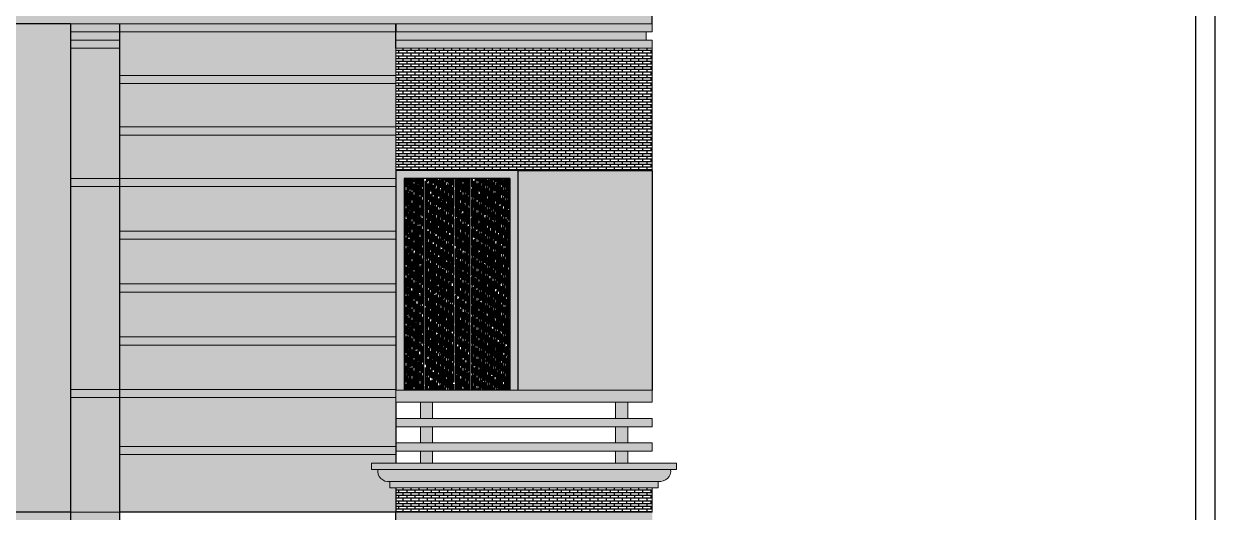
# Model space of a CAD drawing. Header units: inches. Extents: x -159432 to -126829, y -44881 to -40109.
# Drawn here: x -155504.1 to -155211.1, y -41908.6 to -41788.6 of the extents above; entities that cross this region are included whole.
import ezdxf

# ---------------------------------------------------------------- set-up
doc = ezdxf.new("R2010")
doc.units = ezdxf.units.IN
doc.header["$LTSCALE"] = 10
doc.header["$MEASUREMENT"] = 0
doc.linetypes.add('Solid', pattern=[0])
doc.layers.get('0').update_dxf_attribs({"color": 140, "lineweight": 25})
for name, color, linetype, lineweight in [('door', 123, 'Continuous', 25), ('ELEVATION', 153, 'Continuous', 25), ('FRAME', 4, 'Continuous', 13), ('H', 8, 'Continuous', 15), ('h2', 165, 'Continuous', 30), ('line', 134, 'Continuous', 30), ('RAIL', 134, 'Continuous', 30)]:
    doc.layers.add(name, color=color, linetype=linetype, lineweight=lineweight)
doc.layers.add('WAL', color=7, linetype='Continuous')
pattern_1 = [(360, (-2694.8252, -137.88014), (2e-15, 0.66675), []), (90, (-2694.8252, -137.8801), (-1, 0.66675), [0.66675, -0.66675])]

msp = doc.modelspace()

# ---------------------------------------------------------------- hatches: boundary and pattern name
at = {"ltscale": 2, "true_color": 0xff6461}
h = msp.add_hatch(color=11, dxfattribs=at)
h.set_gradient(color1=(162, 54, 32), color2=(214, 74, 46), one_color=1, tint=0.51)
h.paths.add_polyline_path([(-155349.5586, -41824.58976), (-155382.55844, -41824.58976), (-155382.55844, -41878.58976), (-155349.55844, -41878.58976)])
h = msp.add_hatch(color=11, dxfattribs=at)
h.set_gradient(color1=(159, 78, 145), color2=(173, 88, 158), one_color=1, tint=0.51)
h.paths.add_polyline_path([(-155492.55844, -41878.44563), (-155480.55844, -41878.44563), (-155480.55844, -41828.58685), (-155492.55844, -41828.58685)])
h = msp.add_hatch(color=11, dxfattribs=at)
h.set_gradient(color1=(162, 54, 32), color2=(214, 74, 46), one_color=1, tint=0.51)
h.paths.add_polyline_path([(-155349.55844, -41878.58976), (-155412.55844, -41878.58976), (-155412.55835, -41881.58976), (-155349.55836, -41881.58976)])
h = msp.add_hatch(color=11, dxfattribs=at)
h.set_gradient(color1=(162, 54, 32), color2=(214, 74, 46), one_color=1, tint=0.51)
h.paths.add_polyline_path([(-155358.55836, -41881.58976), (-155358.55824, -41885.58976), (-155355.55824, -41885.58976), (-155355.55836, -41881.58976)])
h.paths.add_polyline_path([(-155358.55818, -41887.58976), (-155358.55806, -41891.58976), (-155355.55806, -41891.58976), (-155355.55818, -41887.58976)])
h.paths.add_polyline_path([(-155355.55801, -41893.58976), (-155358.55801, -41893.58976), (-155358.55792, -41896.57008), (-155355.55792, -41896.56999)])
h.paths.add_polyline_path([(-155403.55824, -41885.58976), (-155403.55835, -41881.58976), (-155406.55835, -41881.58976), (-155406.55824, -41885.58976)])
h.paths.add_polyline_path([(-155403.55818, -41887.58976), (-155406.55818, -41887.58976), (-155406.55806, -41891.58976), (-155403.55806, -41891.58976)])
h.paths.add_polyline_path([(-155406.558, -41893.58976), (-155406.55792, -41896.57148), (-155403.55792, -41896.57139), (-155403.558, -41893.58976)])
h = msp.add_hatch(color=11, dxfattribs=at)
h.set_gradient(color1=(162, 54, 32), color2=(214, 74, 46), one_color=1, tint=0.51)
h.paths.add_polyline_path([(-155349.55824, -41885.58976), (-155412.55824, -41885.58976), (-155412.55818, -41887.58976), (-155349.55818, -41887.58976)])
h.paths.add_polyline_path([(-155349.55806, -41891.58976), (-155412.55806, -41891.58976), (-155412.558, -41893.58976), (-155349.55801, -41893.58976)])
at = {"layer": 'door'}
h = msp.add_hatch(dxfattribs=at)
h.set_pattern_fill('AR-RROOF', color=256, scale=0.5, angle=90, style=0)
h.set_pattern_definition([(90, (-2694.8252, -137.88014), (-0.5, 1.1), [7.5, -1, 2.5, -0.5]), (90, (-2695.0752, -137.21514), (-0.665, -0.5), [1.5, -0.165, 3, -0.375]), (90, (-2695.25018, -137.63014), (-0.335, 2.6), [4, -0.7, 2, -0.5])])
h.paths.add_polyline_path([(-155384.55844, -41826.58976), (-155410.55844, -41826.58976), (-155410.55844, -41878.58976), (-155384.55844, -41878.58976)])
at = {"layer": 'ELEVATION'}
msp.add_hatch(color=256, dxfattribs=at).paths.add_polyline_path([(-155382.55844, -41824.58976), (-155412.55844, -41824.58976), (-155412.55844, -41878.58976), (-155410.55844, -41878.58976), (-155410.55844, -41826.58976), (-155384.55844, -41826.58976), (-155384.55844, -41878.58976), (-155382.55844, -41878.58976)])
at = {"layer": 'H'}
for color, points in [(6, [(-155480.55844, -41792.58976), (-155480.55844, -41790.58976), (-155492.55844, -41790.58976), (-155492.55844, -41792.58976)]), (6, [(-155351.05844, -41792.58976), (-155351.05844, -41790.58976), (-155412.55844, -41790.58976), (-155412.55844, -41792.58976)]), (192, [(-155416.28435, -41900.30078, -0.227815077), (-155417.0585, -41898.06966), (-155345.05824, -41898.06966, -0.284856201), (-155345.83203, -41900.30042, -0.172145475), (-155348.05815, -41901.09026), (-155414.05858, -41901.09023, -0.227815042)])]:
    msp.add_hatch(color=color, dxfattribs=at).paths.add_polyline_path(points)
at = {"layer": 'H', "lineweight": 13}
h = msp.add_hatch(color=3, dxfattribs=at)
h.paths.add_polyline_path([(-155480.55844, -41892.44565), (-155480.55844, -41880.44565), (-155412.55839, -41880.44565), (-155412.55835, -41881.58976), (-155412.55844, -41881.58976), (-155412.55844, -41892.44565)])
h.paths.add_polyline_path([(-155412.55844, -41867.51623), (-155412.55844, -41878.44568), (-155480.55844, -41878.44568), (-155480.55844, -41867.51623)])
h.paths.add_polyline_path([(-155480.55844, -41865.51623), (-155480.55844, -41854.51623), (-155412.55844, -41854.51623), (-155412.55844, -41865.51623)])
h.paths.add_polyline_path([(-155412.55844, -41841.51623), (-155412.55844, -41852.51623), (-155480.55844, -41852.51623), (-155480.55844, -41841.51623)])
h.paths.add_polyline_path([(-155412.55844, -41828.58673), (-155412.55844, -41839.51623), (-155480.55844, -41839.51623), (-155480.55844, -41828.58681)])
h.paths.add_polyline_path([(-155412.55844, -41815.9211), (-155412.55844, -41824.58976), (-155412.55844, -41826.58674), (-155480.55844, -41826.58681), (-155480.55844, -41815.9211)])
h.paths.add_polyline_path([(-155480.55844, -41813.9211), (-155480.55844, -41803.25543), (-155412.55844, -41803.25543), (-155412.55844, -41813.9211)])
h.paths.add_polyline_path([(-155480.55844, -41801.25543), (-155480.55844, -41790.58976), (-155412.55844, -41790.58976), (-155412.55844, -41794.58976), (-155412.55844, -41801.25543)])
msp.add_hatch(color=3, dxfattribs=at).paths.add_polyline_path([(-155412.55844, -41894.44565), (-155412.55844, -41896.56966), (-155418.5585, -41896.56966), (-155418.5585, -41898.06966), (-155417.0585, -41898.06966, 0.227814558), (-155416.28435, -41900.30078, 0.227815561), (-155414.05858, -41901.09023), (-155414.05858, -41902.59023), (-155412.55844, -41902.59023), (-155412.55844, -41908.58976), (-155480.55844, -41908.58976), (-155480.55844, -41894.44565)])
at = {"layer": 'H'}
h = msp.add_hatch(color=6, dxfattribs=at)
h.paths.add_polyline_path([(-155418.5585, -41896.56966), (-155418.5585, -41898.06966), (-155343.55824, -41898.06966), (-155343.55824, -41896.56966)])
h.paths.add_polyline_path([(-155348.05815, -41902.59026), (-155348.05815, -41901.09026), (-155414.05858, -41901.09023), (-155414.05858, -41902.59023)])
at = {"layer": 'h2'}
h = msp.add_hatch(dxfattribs=at)
h.set_pattern_fill('AR-BRSTD', color=3, scale=0.25, angle=360, style=0)
h.set_pattern_definition(pattern_1)
h.paths.add_polyline_path([(-155492.55844, -41788.58976), (-155521.55844, -41788.58976), (-155521.55844, -41908.58976), (-155492.55844, -41908.58976)])
h = msp.add_hatch(dxfattribs=at)
h.set_pattern_fill('AR-BRSTD', color=3, scale=0.25, angle=360, style=0)
h.set_pattern_definition(pattern_1)
h.paths.add_polyline_path([(-155349.5586, -41824.58976), (-155349.55844, -41794.58976), (-155412.55844, -41794.58976), (-155412.55844, -41824.58976), (-155382.55844, -41824.58976)])
h = msp.add_hatch(dxfattribs=at)
h.set_pattern_fill('AR-BRSTD', color=3, scale=0.25, angle=360, style=0)
h.set_pattern_definition(pattern_1)
h.paths.add_polyline_path([(-155412.55844, -41902.59017), (-155412.55844, -41908.58976), (-155349.55844, -41908.58976), (-155349.55815, -41902.58746)])
h = msp.add_hatch(dxfattribs=at)
h.set_pattern_fill('AR-BRSTD', color=3, scale=0.25, angle=360, style=0)
h.set_pattern_definition([(360, (-2694.8252, -257.88014), (2e-15, 0.66675), []), (90, (-2694.8252, -257.8801), (-1, 0.66675), [0.66675, -0.66675])])
h.paths.add_polyline_path([(-155492.55844, -41908.58976), (-155521.55844, -41908.58976), (-155521.55844, -42028.58976), (-155492.55844, -42028.58976)])
at = {"layer": 'WAL'}
h = msp.add_hatch(color=256, dxfattribs=at)
h.set_gradient(color1=(0, 0, 255), color2=(41, 41, 255), one_color=1, tint=0.58)
h.paths.add_polyline_path([(-155349.55843, -41746.10018), (-155824.55842, -41746.10008), (-155824.55842, -41752.10008), (-155824.55844, -41788.58976), (-155818.55844, -41788.58976), (-155818.55842, -41752.10008), (-155355.55843, -41752.10018), (-155355.55844, -41788.58976), (-155349.55844, -41788.58976)])
h = msp.add_hatch(color=6, dxfattribs=at)
h.paths.add_polyline_path([(-155538.55843, -41761.34492), (-155538.55843, -41770.34492), (-155527.55843, -41770.34492), (-155527.55843, -41761.34492), (-155509.55843, -41761.34492), (-155509.55843, -41770.34492), (-155498.55843, -41770.34492), (-155498.55843, -41761.34492), (-155480.55843, -41761.34492), (-155480.55843, -41770.34492), (-155470.55843, -41770.34492), (-155470.55843, -41761.34492), (-155452.55843, -41761.34492), (-155452.55843, -41770.34492), (-155442.55843, -41770.34492), (-155442.55843, -41761.34492), (-155424.55843, -41761.34492), (-155424.55843, -41770.34492), (-155413.55843, -41770.34492), (-155413.55843, -41761.34492), (-155395.55843, -41761.34492), (-155395.55843, -41770.34492), (-155384.55843, -41770.34492), (-155384.55843, -41761.34492), (-155366.55843, -41761.34492), (-155366.55843, -41770.34492), (-155355.55844, -41770.34492), (-155355.55843, -41752.10018), (-155818.55842, -41752.10008), (-155818.55843, -41770.34492), (-155808.55843, -41770.34492), (-155808.55843, -41761.34492), (-155790.55843, -41761.34492), (-155790.55843, -41770.34492), (-155780.55843, -41770.34492), (-155780.55843, -41761.34492), (-155762.55843, -41761.34492), (-155762.55843, -41770.34492), (-155752.55843, -41770.34492), (-155752.55843, -41761.34492), (-155734.55843, -41761.34492), (-155734.55843, -41770.34492), (-155724.55843, -41770.34492), (-155724.55843, -41761.34492), (-155706.55843, -41761.34492), (-155706.55843, -41770.34492), (-155696.55843, -41770.34492), (-155696.55843, -41761.34492), (-155678.55843, -41761.34492), (-155678.55843, -41770.34492), (-155668.55843, -41770.34492), (-155668.55843, -41761.34492), (-155650.55843, -41761.34492), (-155650.55843, -41770.34492), (-155640.55843, -41770.34492), (-155640.55843, -41761.34492), (-155622.55843, -41761.34492), (-155622.55843, -41770.34492), (-155612.55843, -41770.34492), (-155612.55843, -41761.34492), (-155594.55843, -41761.34492), (-155594.55843, -41770.34492), (-155584.55843, -41770.34492), (-155584.55843, -41761.34492), (-155566.55843, -41761.34492), (-155566.55843, -41770.34492), (-155556.55843, -41770.34492), (-155556.55843, -41761.34492)])
h.paths.add_polyline_path([(-155538.55843, -41779.34492), (-155556.55843, -41779.34492), (-155556.55843, -41770.34492), (-155566.55843, -41770.34492), (-155566.55843, -41779.34492), (-155584.55843, -41779.34492), (-155584.55843, -41770.34492), (-155594.55843, -41770.34492), (-155594.55843, -41779.34492), (-155612.55843, -41779.34492), (-155612.55843, -41770.34492), (-155622.55843, -41770.34492), (-155622.55843, -41779.34492), (-155640.55843, -41779.34492), (-155640.55843, -41770.34492), (-155650.55843, -41770.34492), (-155650.55843, -41779.34492), (-155668.55843, -41779.34492), (-155668.55843, -41770.34492), (-155678.55843, -41770.34492), (-155678.55843, -41779.34492), (-155696.55843, -41779.34492), (-155696.55843, -41770.34492), (-155706.55843, -41770.34492), (-155706.55843, -41779.34492), (-155724.55843, -41779.34492), (-155724.55843, -41770.34492), (-155734.55843, -41770.34492), (-155734.55843, -41779.34492), (-155752.55843, -41779.34492), (-155752.55843, -41770.34492), (-155762.55843, -41770.34492), (-155762.55843, -41779.34492), (-155780.55843, -41779.34492), (-155780.55843, -41770.34492), (-155790.55843, -41770.34492), (-155790.55843, -41779.34492), (-155808.55843, -41779.34492), (-155808.55843, -41770.34492), (-155818.55843, -41770.34492), (-155818.55844, -41788.58976), (-155761.55844, -41788.58976), (-155693.55844, -41788.58976), (-155521.55844, -41788.58976), (-155492.55844, -41788.58976), (-155480.55844, -41788.58976), (-155412.55844, -41788.58976), (-155355.55844, -41788.58976), (-155355.55844, -41770.34492), (-155366.55843, -41770.34492), (-155366.55843, -41779.34492), (-155384.55843, -41779.34492), (-155384.55843, -41770.34492), (-155395.55843, -41770.34492), (-155395.55843, -41779.34492), (-155413.55843, -41779.34492), (-155413.55843, -41770.34492), (-155424.55843, -41770.34492), (-155424.55843, -41779.34492), (-155442.55843, -41779.34492), (-155442.55843, -41770.34492), (-155452.55843, -41770.34492), (-155452.55843, -41779.34492), (-155470.55843, -41779.34492), (-155470.55843, -41770.34492), (-155480.55843, -41770.34492), (-155480.55843, -41779.34492), (-155498.55843, -41779.34492), (-155498.55843, -41770.34492), (-155509.55843, -41770.34492), (-155509.55843, -41779.34492), (-155527.55843, -41779.34492), (-155527.55843, -41770.34492), (-155538.55843, -41770.34492)])
h = msp.add_hatch(color=256, dxfattribs=at)
h.set_gradient(color1=(0, 0, 255), color2=(41, 41, 255), one_color=1, tint=0.58)
h.paths.add_polyline_path([(-155480.55844, -41790.58976), (-155480.55844, -41788.58976), (-155492.55844, -41788.58976), (-155492.55844, -41790.58976)])
h.paths.add_polyline_path([(-155480.55844, -41794.58976), (-155480.55844, -41792.58976), (-155492.55844, -41792.58976), (-155492.55844, -41794.58976)])
h = msp.add_hatch(color=256, dxfattribs=at)
h.set_gradient(color1=(0, 0, 255), color2=(41, 41, 255), one_color=1, tint=0.58)
h.paths.add_polyline_path([(-155480.55844, -41790.58976), (-155480.55844, -41788.58976), (-155412.55844, -41788.58976), (-155412.55844, -41790.58976)])
h = msp.add_hatch(color=256, dxfattribs=at)
h.set_gradient(color1=(0, 0, 255), color2=(41, 41, 255), one_color=1, tint=0.58)
h.paths.add_polyline_path([(-155349.55844, -41788.58976), (-155412.55844, -41788.58976), (-155412.55844, -41790.58976), (-155349.55844, -41790.58976)])
h.paths.add_polyline_path([(-155349.55844, -41794.58976), (-155349.55844, -41792.58976), (-155412.55844, -41792.58976), (-155412.55844, -41794.58976)])
h = msp.add_hatch(color=6, dxfattribs=at)
h.paths.add_polyline_path([(-155693.55844, -41826.58681), (-155681.55844, -41826.58682), (-155681.55844, -41794.58976), (-155693.55844, -41794.58976)])
h.paths.add_polyline_path([(-155693.55844, -41908.58976), (-155681.55844, -41908.58976), (-155681.55844, -41880.44565), (-155693.55844, -41880.44565)])
h.paths.add_polyline_path([(-155492.55844, -41826.58685), (-155480.55844, -41826.58685), (-155480.55844, -41794.58976), (-155492.55844, -41794.58976)])
h.paths.add_polyline_path([(-155480.55844, -41880.44563), (-155492.55844, -41880.44563), (-155492.55844, -41908.58976), (-155480.55844, -41908.58976)])
h.paths.add_polyline_path([(-155545.55844, -41820.58683), (-155521.55844, -41820.58683), (-155521.55844, -41794.58976), (-155545.55844, -41794.58976)])
h.paths.add_polyline_path([(-155521.55844, -41880.44563), (-155545.55844, -41880.44563), (-155545.55844, -41908.58976), (-155521.55844, -41908.58976)])
h = msp.add_hatch(color=256, dxfattribs=at)
h.set_gradient(color1=(0, 0, 255), color2=(41, 41, 255), one_color=1, tint=0.58)
h.paths.add_polyline_path([(-155480.55844, -41803.25543), (-155480.55844, -41801.25543), (-155412.55844, -41801.25543), (-155412.55844, -41803.25543)])
h = msp.add_hatch(color=256, dxfattribs=at)
h.set_gradient(color1=(0, 0, 255), color2=(41, 41, 255), one_color=1, tint=0.58)
h.paths.add_polyline_path([(-155480.55844, -41815.9211), (-155480.55844, -41813.9211), (-155412.55844, -41813.9211), (-155412.55844, -41815.9211)])
h = msp.add_hatch(color=256, dxfattribs=at)
h.set_gradient(color1=(0, 0, 255), color2=(41, 41, 255), one_color=1, tint=0.58)
h.paths.add_polyline_path([(-155492.55844, -41826.58685), (-155492.55844, -41828.58685), (-155480.55844, -41828.58685), (-155480.55844, -41826.58685)])
h.paths.add_polyline_path([(-155480.55844, -41880.44563), (-155480.55844, -41878.44563), (-155492.55844, -41878.44563), (-155492.55844, -41880.44563)])
h.paths.add_polyline_path([(-155521.55844, -41880.44563), (-155521.55844, -41878.44561), (-155545.55844, -41878.44561), (-155545.55844, -41880.44563)])
h = msp.add_hatch(color=256, dxfattribs=at)
h.set_gradient(color1=(0, 0, 255), color2=(41, 41, 255), one_color=1, tint=0.58)
h.paths.add_polyline_path([(-155480.55853, -41828.58677), (-155480.55853, -41826.58677), (-155412.55853, -41826.58677), (-155412.55853, -41828.58677)])
h = msp.add_hatch(color=256, dxfattribs=at)
h.set_gradient(color1=(0, 0, 255), color2=(41, 41, 255), one_color=1, tint=0.58)
h.paths.add_polyline_path([(-155480.55844, -41841.51623), (-155480.55844, -41839.51623), (-155412.55844, -41839.51623), (-155412.55844, -41841.51623)])
h = msp.add_hatch(color=256, dxfattribs=at)
h.set_gradient(color1=(0, 0, 255), color2=(41, 41, 255), one_color=1, tint=0.58)
h.paths.add_polyline_path([(-155480.55844, -41854.51623), (-155480.55844, -41852.51623), (-155412.55844, -41852.51623), (-155412.55844, -41854.51623)])
h = msp.add_hatch(color=256, dxfattribs=at)
h.set_gradient(color1=(0, 0, 255), color2=(41, 41, 255), one_color=1, tint=0.58)
h.paths.add_polyline_path([(-155480.55844, -41867.51623), (-155480.55844, -41865.51623), (-155412.55844, -41865.51623), (-155412.55844, -41867.51623)])
h = msp.add_hatch(color=256, dxfattribs=at)
h.set_gradient(color1=(0, 0, 255), color2=(41, 41, 255), one_color=1, tint=0.58)
h.paths.add_polyline_path([(-155480.55844, -41880.44565), (-155480.55844, -41878.44565), (-155412.55844, -41878.44565), (-155412.55844, -41880.44565)])
h = msp.add_hatch(color=256, dxfattribs=at)
h.set_gradient(color1=(0, 0, 255), color2=(41, 41, 255), one_color=1, tint=0.58)
h.paths.add_polyline_path([(-155480.55844, -41894.44565), (-155480.55844, -41892.44565), (-155412.55844, -41892.44565), (-155412.55844, -41894.44565)])
h = msp.add_hatch(color=256, dxfattribs=at)
h.set_gradient(color1=(0, 0, 255), color2=(41, 41, 255), one_color=1, tint=0.58)
h.paths.add_polyline_path([(-155480.55844, -41910.58976), (-155480.55844, -41908.58976), (-155492.55844, -41908.58976), (-155492.55844, -41910.58976)])
h.paths.add_polyline_path([(-155480.55844, -41914.58976), (-155480.55844, -41912.58976), (-155492.55844, -41912.58976), (-155492.55844, -41914.58976)])
h = msp.add_hatch(color=256, dxfattribs=at)
h.set_gradient(color1=(0, 0, 255), color2=(41, 41, 255), one_color=1, tint=0.58)
h.paths.add_polyline_path([(-155349.55844, -41908.58976), (-155412.55844, -41908.58976), (-155412.55844, -41910.58976), (-155349.55844, -41910.58976)])
h.paths.add_polyline_path([(-155349.55844, -41914.58976), (-155349.55844, -41912.58976), (-155412.55844, -41912.58976), (-155412.55844, -41914.58976)])

# ---------------------------------------------------------------- linework, layer by layer
at = {"layer": 'door'}
for p, q in [((-155382.55844, -41824.58976), (-155412.55844, -41824.58976)), ((-155412.55844, -41824.58976), (-155412.55844, -41878.58976)), ((-155382.55844, -41824.58976), (-155382.55844, -41878.58976)), ((-155384.55844, -41826.58976), (-155410.55844, -41826.58976)), ((-155410.55844, -41826.58976), (-155410.55844, -41878.58976)), ((-155384.55844, -41826.58976), (-155384.55844, -41878.58976))]:
    msp.add_line(p, q, dxfattribs=at)
msp.add_circle((-155388.55844, -41866.58976), 2, dxfattribs=at)
at = {"layer": 'ELEVATION'}
for p, q in [((-155349.55844, -41788.58976), (-155349.55843, -41746.10018)), ((-155492.55844, -41788.58976), (-155521.55844, -41788.58976)), ((-155492.55844, -41788.58976), (-155492.55844, -41908.58976)), ((-155480.55844, -41788.58976), (-155480.55844, -41908.58976)), ((-155412.55844, -41794.58976), (-155412.55844, -41788.58976)), ((-155412.55844, -41788.58976), (-155412.55844, -41790.58976)), ((-155382.55844, -41824.58976), (-155349.5586, -41824.58976)), ((-155349.5586, -41824.58976), (-155349.55844, -41878.58976)), ((-155412.55844, -41881.58976), (-155412.55844, -41896.56966)), ((-155412.55844, -41902.59008), (-155412.55844, -41908.58976)), ((-155492.55844, -41908.58976), (-155521.55844, -41908.58976)), ((-155492.55844, -41908.58976), (-155492.55844, -42028.58976)), ((-155480.55844, -41908.58976), (-155480.55844, -42028.58976)), ((-155412.55844, -41908.58976), (-155480.55844, -41908.58976)), ((-155412.55844, -41914.58976), (-155412.55844, -41908.58976))]:
    msp.add_line(p, q, dxfattribs=at)
at = {"layer": 'ELEVATION', "lineweight": 13}
for p, q in [((-155480.55844, -41788.58976), (-155492.55844, -41788.58976)), ((-155480.55844, -41788.58976), (-155492.55844, -41788.58976)), ((-155480.55844, -41788.58976), (-155492.55844, -41788.58976)), ((-155349.55844, -41788.58976), (-155412.55844, -41788.58976)), ((-155349.55844, -41788.58976), (-155412.55844, -41788.58976)), ((-155349.55844, -41790.58976), (-155349.55844, -41788.58976)), ((-155480.55844, -41790.58976), (-155492.55844, -41790.58976)), ((-155480.55844, -41792.58976), (-155492.55844, -41792.58976)), ((-155349.55844, -41790.58976), (-155412.55844, -41790.58976)), ((-155349.55844, -41792.58976), (-155412.55844, -41792.58976)), ((-155351.05844, -41792.58976), (-155351.05844, -41790.58976)), ((-155349.55844, -41794.58976), (-155349.55844, -41792.58976)), ((-155480.55844, -41794.58976), (-155492.55844, -41794.58976)), ((-155349.55844, -41794.58976), (-155412.55844, -41794.58976)), ((-155412.55844, -41824.58976), (-155412.55844, -41794.58976)), ((-155349.5586, -41824.58976), (-155349.55844, -41794.58976)), ((-155349.55815, -41902.58731), (-155349.55844, -41908.58976)), ((-155480.55844, -41908.58976), (-155693.55844, -41908.58976)), ((-155480.55844, -41908.58976), (-155492.55844, -41908.58976)), ((-155480.55844, -41908.58976), (-155492.55844, -41908.58976)), ((-155480.55844, -41908.58976), (-155492.55844, -41908.58976)), ((-155349.55844, -41908.58976), (-155412.55844, -41908.58976)), ((-155349.55844, -41908.58976), (-155412.55844, -41908.58976))]:
    msp.add_line(p, q, dxfattribs=at)
at = {"layer": 'FRAME', "linetype": 'Solid', "lineweight": 20, "ltscale": 10}
for p, q in [((-155412.55844, -41788.58976), (-155480.55844, -41788.58976)), ((-155412.55844, -41790.58976), (-155480.55844, -41790.58976))]:
    msp.add_line(p, q, dxfattribs=at)
at = {"layer": 'FRAME', "lineweight": 13}
for p, q in [((-155412.55843, -41801.25543), (-155480.55843, -41801.25543)), ((-155412.55843, -41803.25543), (-155480.55843, -41803.25543)), ((-155412.55841, -41813.9211), (-155480.55841, -41813.9211)), ((-155412.55841, -41815.9211), (-155480.55841, -41815.9211)), ((-155412.55844, -41826.58674), (-155492.55844, -41826.58682)), ((-155492.55844, -41826.58685), (-155480.55844, -41826.58685)), ((-155412.55844, -41828.58673), (-155492.55844, -41828.58682)), ((-155492.55844, -41828.58685), (-155480.55844, -41828.58685)), ((-155412.55844, -41839.51623), (-155480.55844, -41839.51623)), ((-155412.55844, -41841.51623), (-155480.55844, -41841.51623)), ((-155412.55844, -41852.51623), (-155480.55844, -41852.51623)), ((-155412.55844, -41854.51623), (-155480.55844, -41854.51623)), ((-155412.55844, -41865.51623), (-155480.55844, -41865.51623)), ((-155412.55844, -41867.51623), (-155480.55844, -41867.51623)), ((-155492.55844, -41878.44563), (-155480.55844, -41878.44563)), ((-155492.55844, -41878.44568), (-155412.55844, -41878.44568)), ((-155492.55844, -41880.44563), (-155480.55844, -41880.44563)), ((-155492.55844, -41880.44565), (-155412.55839, -41880.44565)), ((-155412.55844, -41892.44565), (-155480.55844, -41892.44565)), ((-155412.55844, -41894.44565), (-155480.55844, -41894.44565))]:
    msp.add_line(p, q, dxfattribs=at)
at = {"layer": 'FRAME', "linetype": 'Solid', "lineweight": 20, "ltscale": 10}
for points in [[(-155418.5585, -41898.06966), (-155343.55824, -41898.06966), (-155343.55824, -41896.56966), (-155418.5585, -41896.56966), (-155418.5585, -41898.06966)], [(-155414.05858, -41902.59023), (-155348.05815, -41902.59026), (-155348.05815, -41901.09026), (-155414.05858, -41901.09023), (-155414.05858, -41902.59023)]]:
    msp.add_lwpolyline(points, dxfattribs=at)
msp.add_lwpolyline([(-155414.05858, -41901.09023), (-155348.05815, -41901.09026, 0.172146674), (-155345.83202, -41900.30041, 0.284854216), (-155345.05824, -41898.06966), (-155417.0585, -41898.06966, 0.227814558), (-155416.28435, -41900.30078, 0.227815561), (-155414.05858, -41901.09023, 0.800140304)], format="xyb", dxfattribs=at)
at = {"layer": 'line'}
msp.add_lwpolyline([(-155936.68446, -41599.44139), (-155936.68446, -42690.29959), (-155211.1448, -42690.29959), (-155211.1448, -41599.44139)], close=True, dxfattribs=at)
msp.add_lwpolyline([(-155215.91446, -42620.12898), (-155215.91446, -41604.21105), (-155931.9148, -41604.21105), (-155931.9148, -42620.12898)], dxfattribs=at)
at = {"layer": 'RAIL', "lineweight": 13}
for p, q in [((-155349.55844, -41878.58976), (-155412.55844, -41878.58976)), ((-155412.55844, -41878.58976), (-155412.55835, -41881.58976)), ((-155349.55844, -41878.58976), (-155349.55836, -41881.58976)), ((-155349.55836, -41881.58976), (-155412.55844, -41881.58976)), ((-155406.55835, -41881.58976), (-155406.55824, -41885.58976)), ((-155403.55835, -41881.58976), (-155403.55824, -41885.58976)), ((-155358.55836, -41881.58976), (-155358.55824, -41885.58976)), ((-155355.55836, -41881.58976), (-155355.55824, -41885.58976)), ((-155349.55824, -41885.58976), (-155412.55844, -41885.58976)), ((-155412.55824, -41885.58976), (-155412.55818, -41887.58976)), ((-155349.55824, -41885.58976), (-155349.55818, -41887.58976)), ((-155349.55818, -41887.58976), (-155412.55844, -41887.58976)), ((-155406.55818, -41887.58976), (-155406.55806, -41891.58976)), ((-155403.55818, -41887.58976), (-155403.55806, -41891.58976)), ((-155358.55818, -41887.58976), (-155358.55806, -41891.58976)), ((-155355.55818, -41887.58976), (-155355.55806, -41891.58976)), ((-155349.55806, -41891.58976), (-155412.55844, -41891.58976)), ((-155412.55806, -41891.58976), (-155412.558, -41893.58976)), ((-155349.55806, -41891.58976), (-155349.55801, -41893.58976)), ((-155349.55801, -41893.58976), (-155412.55844, -41893.58976)), ((-155406.558, -41893.58976), (-155406.55792, -41896.57165)), ((-155403.558, -41893.58976), (-155403.55792, -41896.57165)), ((-155358.55801, -41893.58976), (-155358.55792, -41896.56982)), ((-155355.55801, -41893.58976), (-155355.55792, -41896.56982))]:
    msp.add_line(p, q, dxfattribs=at)

doc.saveas('drawing.dxf')
